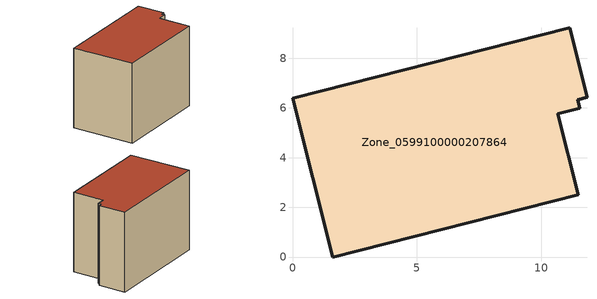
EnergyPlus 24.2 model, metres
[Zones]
Zone_0599100000207864
 floor ground (C_G): 11.48,6.32 11.57,5.99 10.68,5.76 11.49,2.5 1.61,0 0,6.4 11.15,9.22 11.85,6.43 z0
 wall outside (C_F): 1.61,0 11.49,2.5 10.68,5.76 11.57,5.99 11.48,6.32 11.85,6.43 11.15,9.22 0,6.4 1.61,0 z0:8.35
 roof outside (C_R): 11.57,5.99 11.48,6.32 11.85,6.43 11.15,9.22 0,6.4 1.61,0 11.49,2.5 10.68,5.76 z8.35
[BUILDING]
Pand.0599100000207864: North Axis=0; Terrain=City; Loads Convergence Tolerance Value=0.04; Temperature Convergence Tolerance Value=0.4; Solar Distribution=FullExterior; Maximum Number of Warmup Days=25; Minimum Number of Warmup Days=1
[Site:Location]
Rotterdam.The.Hague.AP_ZH_NLD Design_Conditions: Latitude=51.96; Longitude=4.45; Time Zone=1; Elevation=-4.5
[SITE:GROUNDTEMPERATURE:BUILDINGSURFACE]
18, 18, 18, 18, 18, 18, 18, 18, 18, 18, 18, 18
[MATERIAL] Thermal Absorptance=0.9; Solar Absorptance=0.7; Visible Absorptance=0.7
Name | Roughness | Thickness | Conductivity | Density | Specific Heat
G.TI.1975-1991 | MediumSmooth | 0.15 | 0.288461 | 540 | 1210
F.TI.1975-1991 | Rough | 0.3 | 0.230769 | 1920 | 840
R.TI.1975-1991 | MediumRough | 0.2 | 0.153846 | 1500 | 1000
[CONSTRUCTION]
C_G: G.TI.1975-1991
C_F: F.TI.1975-1991
C_R: R.TI.1975-1991
[ZONE]
Zone_0599100000207864: Type=1; Multiplier=1; Ceiling Height=Autocalculate; Volume=Autocalculate; Floor Area=autocalculate; Part of Total Floor Area=Yes
[ZONEINFILTRATION:DESIGNFLOWRATE]
Infil_Zone_0599100000207864: Zone or ZoneList or Space or SpaceList=Zone_0599100000207864; Schedule=AlwaysOn; Design Flow Rate Calculation Method=Flow/Area; Flow Rate per Floor Area=0.003; Constant Term Coefficient=1; Temperature Term Coefficient=0; Velocity Term Coefficient=0; Velocity Squared Term Coefficient=0
[HVACTEMPLATE:ZONE:IDEALLOADSAIRSYSTEM]
Zone_0599100000207864: Maximum Heating Supply Air Temperature=50; Minimum Cooling Supply Air Temperature=13; Maximum Heating Supply Air Humidity Ratio=0.0156; Minimum Cooling Supply Air Humidity Ratio=0.0077; Heating Limit=NoLimit; Cooling Limit=NoLimit; Dehumidification Control Type=ConstantSensibleHeatRatio; Cooling Sensible Heat Ratio=0.7; Dehumidification Setpoint=60; Humidification Control Type=None; Humidification Setpoint=30; Outdoor Air Method=None; Outdoor Air Flow Rate per Person=0.00944; Outdoor Air Flow Rate per Zone Floor Area=0; Outdoor Air Flow Rate per Zone=0; Demand Controlled Ventilation Type=None; Outdoor Air Economizer Type=NoEconomizer; Heat Recovery Type=None; Sensible Heat Recovery Effectiveness=0.7; Latent Heat Recovery Effectiveness=0.65
[ZONECONTROL:THERMOSTAT]
ThermostatControl_Zone_0599100000207864: Zone or ZoneList=Zone_0599100000207864; Control Type Schedule=DualSetpointControlType; Control 1=Thermostat_Zone_0599100000207864; Temperature Difference Between Cutout And Setpoint=0
[THERMOSTATSETPOINT:DUALSETPOINT]
Thermostat_Zone_0599100000207864: Heating Setpoint Temperature Schedule=HeatingSetpoint_Zone_0599100000207864; Cooling Setpoint Temperature Schedule=CoolingSetpoint_Zone_0599100000207864
[SCHEDULE:COMPACT]
HeatingSetpoint_Zone_0599100000207864: Through: 12/31, For: AllDays, Until: 24:00, 21
CoolingSetpoint_Zone_0599100000207864: Through: 12/31, For: AllDays, Until: 24:00, 24
DualSetpointControlType: Through: 12/31, For: AllDays, Until: 24:00, 4
AlwaysOn: Through: 12/31, For: AllDays, Until: 24:00, 1
